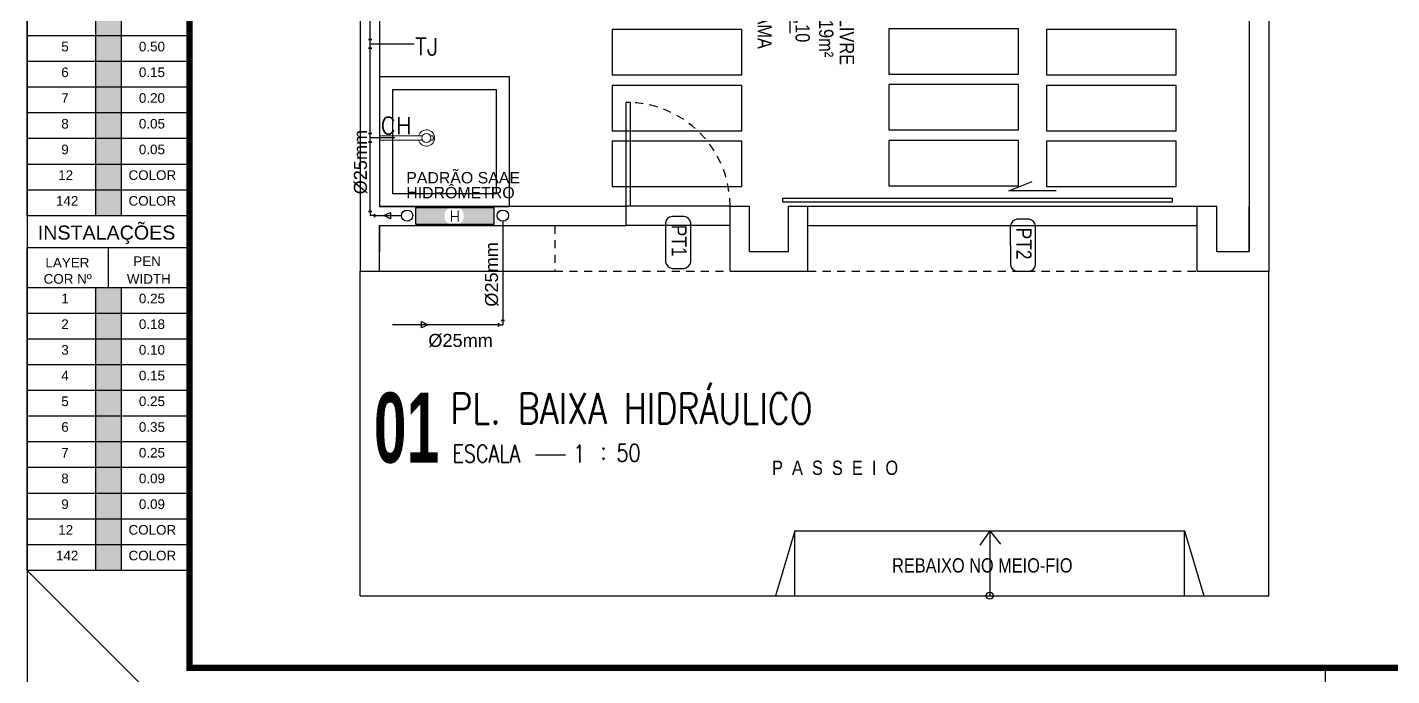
# Model space of a CAD drawing. Header units: millimetres. Extents: x 3923 to 4120, y 744 to 867.
# Drawn here: x 3923.03 to 3944.05, y 804.27 to 814.25 of the extents above; entities that cross this region are included whole.
import ezdxf
from ezdxf.enums import TextEntityAlignment as Align

# ---------------------------------------------------------------- set-up
doc = ezdxf.new("R2010")
doc.units = ezdxf.units.MM
doc.linetypes.add('HIDDEN2', pattern=[0.1875, 0.125, -0.0625])
for name, color, linetype in [('-HIDRO', 8, 'Continuous'), ('AF', 5, 'Continuous'), ('CONEXAO_AG_FRIA', 2, 'Continuous'), ('CONEXÃO_HIDRÁULICA', 2, 'Continuous'), ('DIVERSOS', 1, 'Continuous'), ('E-txt-g', 3, 'Continuous'), ('HID-TUBPRIMARIO', 5, 'Continuous'), ("PRANCHA - PROJETU'S", 7, 'Continuous'), ('Prumadas_T', 2, 'Continuous'), ('TEXTO', 3, 'Continuous')]:
    doc.layers.add(name, color=color, linetype=linetype)
doc.layers.add('E-Lay-9', color=9, linetype='Continuous', lineweight=9)
doc.layers.add('E-Txt-W', color=7, linetype='Continuous', lineweight=20)
doc.styles.add('100-25', font='ROMANS.shx', dxfattribs={"height": 0.12})
doc.styles.add('ARIAL', font='arial.ttf', dxfattribs={"height": 2})
doc.styles.add('CARIMBO_DADOS', font='arial.ttf', dxfattribs={"height": 0.1})
doc.styles.add('F2', font='ARIALN.TTF')
doc.styles.add('REG140', font='romans.shx', dxfattribs={"width": 0.8, "height": 0.35})
doc.styles.add('REG60', font='romans.shx', dxfattribs={"width": 0.8, "height": 0.15})
doc.styles.add('REG80', font='romans.shx', dxfattribs={"width": 0.8, "height": 0.2})
doc.styles.add('ROMANS', font='romans__.ttf', dxfattribs={"height": 0.1})
doc.styles.add('SANSSERIF2', font='sanssb__.ttf', dxfattribs={"width": 0.8})
doc.styles.get("Standard").update_dxf_attribs({"font": 'arial.ttf'})

# ---------------------------------------------------------------- blocks, each defined once
blk = doc.blocks.new('ADFSGASDFG')
at = {"layer": "PRANCHA - PROJETU'S"}
h = blk.add_hatch(color=1, dxfattribs=at)
h.set_gradient(color1=(0, 255, 255), color2=(0, 255, 255), tint=1)
h.paths.add_polyline_path([(278.03, 59.077), (277.634, 59.077), (277.634, 58.681), (278.03, 58.681)])
h = blk.add_hatch(color=1, dxfattribs=at)
h.set_gradient(color1=(0, 0, 255), color2=(0, 0, 255), tint=1)
h.paths.add_polyline_path([(278.03, 58.681), (277.634, 58.681), (277.634, 58.285), (278.03, 58.285)])
h = blk.add_hatch(color=1, dxfattribs=at)
h.set_gradient(color1=(255, 0, 255), color2=(255, 0, 255), tint=1)
h.paths.add_polyline_path([(278.03, 58.285), (277.634, 58.285), (277.634, 57.889), (278.03, 57.889)])
h = blk.add_hatch(color=1, dxfattribs=at)
h.set_gradient(color1=(255, 255, 255), tint=1)
h.paths.add_polyline_path([(278.03, 57.889), (277.634, 57.889), (277.634, 57.493), (278.03, 57.493)])
h = blk.add_hatch(color=1, dxfattribs=at)
h.set_gradient(color1=(128, 128, 128), color2=(128, 128, 128), tint=1)
h.paths.add_polyline_path([(278.03, 57.493), (277.634, 57.493), (277.634, 57.097), (278.03, 57.097)])
h = blk.add_hatch(color=1, dxfattribs=at)
h.set_gradient(color1=(192, 192, 192), color2=(192, 192, 192), tint=1)
h.paths.add_polyline_path([(278.03, 57.097), (277.634, 57.097), (277.634, 56.701), (278.03, 56.701)])
h = blk.add_hatch(color=1, dxfattribs=at)
h.set_gradient(color1=(204, 0, 0), color2=(204, 0, 0), tint=1)
h.paths.add_polyline_path([(278.03, 56.305), (278.03, 56.701), (277.634, 56.701), (277.634, 56.305)])
h = blk.add_hatch(color=1, dxfattribs=at)
h.set_gradient(color1=(0, 153, 204), color2=(0, 153, 204), tint=1)
h.paths.add_polyline_path([(278.03, 56.305), (277.634, 56.305), (277.634, 55.909), (278.03, 55.909)])
h = blk.add_hatch(color=1, dxfattribs=at)
h.set_gradient(color1=(255, 0, 0), color2=(255, 0, 0), tint=1)
h.paths.add_polyline_path([(278.03, 54.802), (277.634, 54.802), (277.634, 54.406), (278.03, 54.406)])
h = blk.add_hatch(color=1, dxfattribs=at)
h.set_gradient(color1=(255, 255, 0), color2=(255, 255, 0), tint=1)
h.paths.add_polyline_path([(278.03, 54.01), (278.03, 54.406), (277.634, 54.406), (277.634, 54.01)])
h = blk.add_hatch(color=1, dxfattribs=at)
h.set_gradient(color1=(0, 255, 0), color2=(0, 255, 0), tint=1)
h.paths.add_polyline_path([(278.03, 54.01), (277.634, 54.01), (277.634, 53.614), (278.03, 53.614)])
h = blk.add_hatch(color=1, dxfattribs=at)
h.set_gradient(color1=(0, 255, 255), color2=(0, 255, 255), tint=1)
h.paths.add_polyline_path([(278.03, 53.614), (277.634, 53.614), (277.634, 53.218), (278.03, 53.218)])
h = blk.add_hatch(color=1, dxfattribs=at)
h.set_gradient(color1=(0, 0, 255), color2=(0, 0, 255), tint=1)
h.paths.add_polyline_path([(278.03, 53.218), (277.634, 53.218), (277.634, 52.822), (278.03, 52.822)])
h = blk.add_hatch(color=1, dxfattribs=at)
h.set_gradient(color1=(255, 0, 255), color2=(255, 0, 255), tint=1)
h.paths.add_polyline_path([(278.03, 52.822), (277.634, 52.822), (277.634, 52.426), (278.03, 52.426)])
h = blk.add_hatch(color=1, dxfattribs=at)
h.set_gradient(color1=(255, 255, 255), tint=1)
h.paths.add_polyline_path([(278.03, 52.426), (277.634, 52.426), (277.634, 52.03), (278.03, 52.03)])
h = blk.add_hatch(color=1, dxfattribs=at)
h.set_gradient(color1=(128, 128, 128), color2=(128, 128, 128), tint=1)
h.paths.add_polyline_path([(278.03, 52.03), (277.634, 52.03), (277.634, 51.634), (278.03, 51.634)])
h = blk.add_hatch(color=1, dxfattribs=at)
h.set_gradient(color1=(192, 192, 192), color2=(192, 192, 192), tint=1)
h.paths.add_polyline_path([(278.03, 51.634), (277.634, 51.634), (277.634, 51.238), (278.03, 51.238)])
h = blk.add_hatch(color=1, dxfattribs=at)
h.set_gradient(color1=(204, 0, 0), color2=(204, 0, 0), tint=1)
h.paths.add_polyline_path([(278.03, 50.842), (278.03, 51.238), (277.634, 51.238), (277.634, 50.842)])
h = blk.add_hatch(color=1, dxfattribs=at)
h.set_gradient(color1=(0, 153, 204), color2=(0, 153, 204), tint=1)
h.paths.add_polyline_path([(278.03, 50.842), (277.634, 50.842), (277.634, 50.446), (278.03, 50.446)])
at = {"layer": "PRANCHA - PROJETU'S", "color": 1}
for p, q in [((276.578, 107.346), (276.578, 47.946)), ((279.078, 47.946), (276.578, 50.446)), ((296.578, 48.946), (296.578, 47.946))]:
    blk.add_line(p, q, dxfattribs=at)
at = {"layer": "PRANCHA - PROJETU'S"}
for p, q in [((276.578, 55.909), (276.578, 61.272)), ((279.086, 60.876), (279.086, 55.909)), ((277.634, 55.909), (277.634, 60.265)), ((278.03, 55.909), (278.03, 60.265)), ((279.086, 58.681), (276.578, 58.681)), ((279.086, 58.285), (276.578, 58.285)), ((279.086, 57.889), (276.578, 57.889)), ((279.086, 57.493), (276.578, 57.493)), ((279.086, 57.097), (276.578, 57.097)), ((279.086, 56.701), (276.578, 56.701)), ((279.086, 56.305), (276.578, 56.305)), ((279.086, 55.909), (276.578, 55.909)), ((279.086, 55.413), (276.578, 55.413)), ((276.578, 50.446), (276.578, 55.413)), ((277.832, 54.802), (277.832, 55.413)), ((279.086, 55.413), (279.086, 50.446)), ((279.086, 54.802), (276.578, 54.802)), ((277.634, 50.446), (277.634, 54.802)), ((278.03, 50.446), (278.03, 54.802)), ((279.086, 54.406), (276.578, 54.406)), ((279.086, 54.01), (276.578, 54.01)), ((279.086, 53.614), (276.578, 53.614)), ((279.086, 53.218), (276.578, 53.218)), ((279.086, 52.822), (276.578, 52.822)), ((279.086, 52.426), (276.578, 52.426)), ((279.086, 52.03), (276.578, 52.03)), ((279.086, 51.634), (276.578, 51.634)), ((279.086, 51.238), (276.578, 51.238)), ((279.086, 50.842), (276.578, 50.842)), ((279.086, 50.446), (276.578, 50.446))]:
    blk.add_line(p, q, dxfattribs=at)
at = {"layer": "PRANCHA - PROJETU'S", "color": 4, "const_width": 0.1}
blk.add_lwpolyline([(279.078, 106.346), (359.678, 106.346), (359.678, 48.946), (279.078, 48.946)], close=True, dxfattribs=at)
at = {"layer": "PRANCHA - PROJETU'S", "style": 'ARIAL'}
for s, height, p in [('5', 0.148, (277.102, 58.589)), ('0.50', 0.1479, (278.298, 58.589)), ('6', 0.148, (277.102, 58.193)), ('0.15', 0.1479, (278.298, 58.193)), ('7', 0.148, (277.102, 57.797)), ('0.20', 0.1479, (278.298, 57.797)), ('8', 0.148, (277.102, 57.401)), ('0.05', 0.1479, (278.298, 57.401)), ('9', 0.148, (277.102, 57.005)), ('0.05', 0.1479, (278.298, 57.005)), ('12', 0.1479, (277.055, 56.609)), ('COLOR', 0.1479, (278.138, 56.609)), ('142', 0.1479, (277.02, 56.213)), ('COLOR', 0.1479, (278.138, 56.213)), ('LAYER', 0.1479, (276.858, 55.261)), ('PEN', 0.1479, (278.211, 55.284)), ('COR Nº', 0.1479, (276.83, 55.011)), ('WIDTH', 0.1479, (278.113, 55.011)), ('1', 0.148, (277.102, 54.71)), ('0.25', 0.1479, (278.298, 54.71)), ('2', 0.148, (277.102, 54.314)), ('0.18', 0.1479, (278.298, 54.314)), ('3', 0.148, (277.102, 53.918)), ('0.10', 0.1479, (278.298, 53.918)), ('4', 0.148, (277.102, 53.522)), ('0.15', 0.1479, (278.298, 53.522)), ('5', 0.148, (277.102, 53.126)), ('0.25', 0.1479, (278.298, 53.126)), ('6', 0.148, (277.102, 52.73)), ('0.35', 0.1479, (278.298, 52.73)), ('7', 0.148, (277.102, 52.334)), ('0.25', 0.1479, (278.298, 52.334)), ('8', 0.148, (277.102, 51.938)), ('0.09', 0.1479, (278.298, 51.938)), ('9', 0.148, (277.102, 51.542)), ('0.09', 0.1479, (278.298, 51.542)), ('12', 0.1479, (277.055, 51.146)), ('COLOR', 0.1479, (278.138, 51.146)), ('142', 0.1479, (277.02, 50.75)), ('COLOR', 0.1479, (278.138, 50.75))]:
    blk.add_text(s, height=height, dxfattribs=at).set_placement(p, align=Align.TOP_LEFT)
at = {"layer": "PRANCHA - PROJETU'S", "color": 2, "style": 'ARIAL'}
blk.add_text('INSTALAÇÕES', height=0.21676, dxfattribs=at).set_placement((276.74, 55.759), align=Align.TOP_LEFT)
blk = doc.blocks.new('TXT-AMB75')
at = {"layer": 'E-txt-g', "style": 'REG80', "width": 0.8, "flags": 8}
blk.add_attdef('TXT', text='', height=0.2, dxfattribs=at).set_placement((0.005, 0.296), align=Align.CENTER)
at = {"layer": 'E-Txt-W', "style": 'REG60', "width": 0.8, "flags": 8}
blk.add_attdef('TXT', text='', height=0.15, dxfattribs=at).set_placement((0.005, 0.027), align=Align.CENTER)
blk = doc.blocks.new('NIVEL')
at = {"layer": 'DIVERSOS'}
h = blk.add_hatch(color=7, dxfattribs=at)
h.paths.add_polyline_path([(0, 0.137, 0.414214), (-0.137, 0), (0, 0)])
h.paths.add_polyline_path([(0, 0), (0, -0.137, 0.414214), (0.137, 0)])
at = {"layer": 'DIVERSOS', "color": 7}
for p, q in [((0.709, 0), (-0.242, 0)), ((0, 0.242), (0, -0.242))]:
    blk.add_line(p, q, dxfattribs=at)
blk.add_circle((0, 0), 0.137, dxfattribs=at)
blk = doc.blocks.new('Chuveiro')
at = {"layer": 'E-Lay-9', "color": 8}
for p, q in [((-0.031, 0.016), (-0.36, 0.016)), ((0.051, 0.016), (0.031, 0.016)), ((0.051, 0.016), (0.051, -0.016)), ((-0.031, -0.016), (-0.36, -0.016)), ((0.051, -0.016), (0.031, -0.016))]:
    blk.add_line(p, q, dxfattribs=at)
blk.add_circle((0, 0), 0.0348, dxfattribs=at)
for centre, radius, start, end in [((0, 0), 0.0624, 194.4775, 165.5225), ((0.009, 0), 0.0444, 339.4266, 20.5734)]:
    blk.add_arc(centre, radius, start, end, dxfattribs=at)
blk = doc.blocks.new('CRBODADOSÇ')
at = {"layer": "PRANCHA - PROJETU'S", "color": 3}
blk.add_line((164.825, 196.917), (165.288, 196.917), dxfattribs=at)
at = {"layer": "PRANCHA - PROJETU'S", "color": 3, "style": 'REG80', "width": 0.8}
for s, p in [('ESCALA', (163.548, 196.799)), ('1', (165.407, 196.799)), (':', (165.829, 196.842))]:
    blk.add_text(s, height=0.27, dxfattribs=at).set_placement(p)
at = {"layer": "PRANCHA - PROJETU'S", "color": 2, "style": 'REG140', "width": 0.8}
for tag, p in [('PROJETO', (163.521, 198.067)), ('DESENHO', (163.516, 197.395))]:
    blk.add_attdef(tag, p, '', height=0.472, dxfattribs=at)
at = {"layer": "PRANCHA - PROJETU'S", "style": 'SANSSERIF2', "width": 0.6}
blk.add_attdef('00', text='', height=1.08, dxfattribs=at).set_placement((162.84, 196.795), align=Align.CENTER)
at = {"layer": "PRANCHA - PROJETU'S", "color": 3, "style": 'REG80', "width": 0.8}
blk.add_attdef('ESCALA', (166.075, 196.813), '', height=0.27, dxfattribs=at)

msp = doc.modelspace()

# ---------------------------------------------------------------- hatches: boundary and pattern name
at = {"layer": 'HID-TUBPRIMARIO'}
h = msp.add_hatch(color=256, dxfattribs=at)
h.paths.add_polyline_path([(3929.683, 811.217), (3930.217, 811.217), (3930.217, 811.477), (3929.681, 811.477, -0.270224), (3929.757, 811.346, -0.265974)])
h.paths.add_polyline_path([(3929.017, 811.217), (3929.531, 811.217, -0.265974), (3929.457, 811.346, -0.270224), (3929.533, 811.477), (3929.017, 811.477)])

# ---------------------------------------------------------------- linework, layer by layer
at = {"layer": '-HIDRO', "linetype": 'Continuous'}
for p, q in [((3928.159, 860.498), (3928.159, 810.498)), ((3942.159, 860.498), (3942.159, 810.498)), ((3941.859, 860.198), (3941.859, 810.798)), ((3928.459, 819.178), (3928.459, 811.498)), ((3928.459, 811.498), (3932.259, 811.498)), ((3932.259, 811.198), (3932.259, 811.498)), ((3933.859, 811.498), (3932.259, 811.498)), ((3933.859, 811.498), (3934.159, 811.498)), ((3933.859, 810.498), (3933.859, 811.498)), ((3934.159, 810.798), (3934.159, 811.498)), ((3934.759, 811.498), (3935.059, 811.498)), ((3934.759, 810.798), (3934.759, 811.498)), ((3935.059, 810.498), (3935.059, 811.498)), ((3935.059, 811.498), (3941.059, 811.498)), ((3941.059, 811.498), (3941.359, 811.498)), ((3941.059, 810.498), (3941.059, 811.498)), ((3941.359, 810.798), (3941.359, 811.498)), ((3941.859, 810.798), (3941.859, 811.498)), ((3928.459, 811.198), (3928.459, 810.798)), ((3928.459, 810.498), (3928.459, 811.198)), ((3928.459, 811.198), (3931.159, 811.198)), ((3931.159, 811.198), (3932.259, 811.198)), ((3931.159, 811.198), (3931.159, 811.198)), ((3933.859, 811.198), (3932.259, 811.198)), ((3935.059, 811.198), (3941.059, 811.198)), ((3934.159, 810.798), (3934.759, 810.798)), ((3941.359, 810.798), (3941.859, 810.798)), ((3928.159, 810.498), (3928.459, 810.498)), ((3928.159, 805.498), (3928.159, 810.498)), ((3928.459, 810.498), (3931.159, 810.498)), ((3933.859, 810.498), (3935.059, 810.498)), ((3941.059, 810.498), (3941.859, 810.498)), ((3941.859, 810.498), (3942.159, 810.498)), ((3942.159, 805.498), (3942.159, 810.498)), ((3934.859, 806.498), (3934.559, 805.498)), ((3934.859, 805.498), (3934.859, 806.498)), ((3934.859, 806.498), (3940.859, 806.498)), ((3937.859, 806.498), (3937.709, 806.278)), ((3937.859, 806.498), (3937.859, 805.498)), ((3937.859, 806.498), (3938.027, 806.291)), ((3940.859, 805.498), (3940.859, 806.498)), ((3940.859, 806.498), (3941.159, 805.498)), ((3928.159, 805.498), (3942.159, 805.498))]:
    msp.add_line(p, q, dxfattribs=at)
at = {"layer": '-HIDRO', "linetype": 'HIDDEN2'}
for p, q in [((3931.159, 811.198), (3931.159, 810.498)), ((3931.159, 810.498), (3933.859, 810.498)), ((3935.059, 810.498), (3941.059, 810.498))]:
    msp.add_line(p, q, dxfattribs=at)
at = {"layer": '-HIDRO', "linetype": 'Continuous'}
for points in [[(3932.042, 814.216), (3932.042, 813.519), (3934.04, 813.519), (3934.04, 814.216)], [(3932.042, 814.216), (3932.042, 813.519), (3934.04, 813.519), (3934.04, 814.216)], [(3936.305, 814.229), (3936.305, 813.532), (3938.303, 813.532), (3938.303, 814.229)], [(3938.737, 814.216), (3938.737, 813.519), (3940.735, 813.519), (3940.735, 814.216)], [(3928.459, 813.49), (3928.459, 811.49), (3930.459, 811.49), (3930.459, 813.49)], [(3928.659, 813.29), (3928.659, 811.69), (3930.259, 811.69), (3930.259, 813.29)], [(3932.042, 813.356), (3932.042, 812.659), (3934.04, 812.659), (3934.04, 813.356)], [(3932.042, 813.356), (3932.042, 812.659), (3934.04, 812.659), (3934.04, 813.356)], [(3936.305, 813.369), (3936.305, 812.672), (3938.303, 812.672), (3938.303, 813.369)], [(3938.737, 813.356), (3938.737, 812.659), (3940.735, 812.659), (3940.735, 813.356)], [(3932.259, 811.498), (3932.259, 813.098), (3932.319, 813.098), (3932.319, 811.498)], [(3932.042, 812.496), (3932.042, 811.799), (3934.04, 811.799), (3934.04, 812.496)], [(3932.042, 812.496), (3932.042, 811.799), (3934.04, 811.799), (3934.04, 812.496)], [(3936.305, 812.509), (3936.305, 811.812), (3938.303, 811.812), (3938.303, 812.509)], [(3938.737, 812.496), (3938.737, 811.799), (3940.735, 811.799), (3940.735, 812.496)], [(3934.673, 811.558), (3934.673, 811.618), (3940.673, 811.618), (3940.673, 811.558)]]:
    msp.add_lwpolyline(points, close=True, dxfattribs=at)
msp.add_lwpolyline([(3938.886, 811.731), (3938.152, 811.731), (3938.514, 811.876)], dxfattribs=at)
at = {"layer": '-HIDRO'}
msp.add_lwpolyline([(3930.217, 811.477), (3930.217, 811.217), (3929.017, 811.217), (3929.017, 811.477)], close=True, dxfattribs=at)
at = {"layer": '-HIDRO', "linetype": 'Continuous'}
for points in [[(3933.153, 810.539, 0.331371), (3933.253, 810.639), (3933.253, 811.24, 0.332506), (3933.153, 811.34), (3932.964, 811.34, 0.330378), (3932.863, 811.24), (3932.864, 810.639, 0.331371), (3932.964, 810.539)], [(3938.467, 810.495, 0.331371), (3938.567, 810.595), (3938.566, 811.195, 0.332506), (3938.467, 811.295), (3938.278, 811.295, 0.330378), (3938.177, 811.195), (3938.178, 810.595, 0.331371), (3938.278, 810.495)]]:
    msp.add_lwpolyline(points, format="xyb", close=True, dxfattribs=at)
msp.add_circle((3937.859, 805.498), 0.0541, dxfattribs=at)
at = {"layer": '-HIDRO', "linetype": 'HIDDEN2'}
msp.add_arc((3932.259, 811.498), 1.6, 0, 90, dxfattribs=at)
at = {"layer": 'AF', "color": 5}
for p, q in [((3928.312, 811.417), (3928.312, 819.289)), ((3928.378, 811.351), (3928.794, 811.351))]:
    msp.add_line(p, q, dxfattribs=at)
at = {"layer": 'AF'}
for p, q in [((3928.312, 813.997), (3928.989, 813.997)), ((3928.694, 812.549), (3928.312, 812.549)), ((3930.357, 811.264), (3930.357, 809.737)), ((3930.291, 809.671), (3928.659, 809.671))]:
    msp.add_line(p, q, dxfattribs=at)
at = {"layer": 'AF', "color": 2}
for p, q in [((3928.312, 811.417), (3928.312, 811.351)), ((3928.378, 811.351), (3928.312, 811.351)), ((3930.357, 809.737), (3930.357, 809.671)), ((3930.291, 809.671), (3930.357, 809.671))]:
    msp.add_line(p, q, dxfattribs=at)
at = {"layer": 'AF', "color": 5}
for points in [[(3928.525, 811.351, 0), (3928.625, 811.401, 0), (3928.625, 811.301, 0), (3928.525, 811.351, 0)], [(3929.205, 809.671, 0), (3929.105, 809.621, 0), (3929.105, 809.721, 0), (3929.205, 809.671, 0)]]:
    msp.add_polyline3d(points, dxfattribs=at)
at = {"layer": 'AF', "color": 2, "extrusion": (1.83697e-16, 1, 0)}
for centre in [(-3928.312, 0, 812.615), (-3928.312, 0, 812.484), (-3928.312, 0, 811.417)]:
    msp.add_circle(centre, 0.025, dxfattribs=at)
at = {"layer": 'AF', "color": 2, "extrusion": (1, -1.83697e-16, 0)}
msp.add_circle((811.351, 0, 3928.378), 0.025, dxfattribs=at)
at = {"layer": 'AF', "color": 2, "extrusion": (-1, 0, 0)}
msp.add_circle((-809.671, 0, -3930.291), 0.025, dxfattribs=at)
at = {"layer": 'AF', "color": 2, "extrusion": (0, 1, 0)}
msp.add_circle((-3930.357, 0, 809.737), 0.025, dxfattribs=at)
at = {"layer": 'CONEXAO_AG_FRIA'}
msp.add_line((3928.312, 812.484), (3928.312, 812.615), dxfattribs=at)
at = {"layer": 'CONEXÃO_HIDRÁULICA'}
msp.add_line((3928.312, 813.933), (3928.312, 814.063), dxfattribs=at)
at = {"layer": 'CONEXÃO_HIDRÁULICA', "color": 2, "extrusion": (1.83697e-16, 1, 0)}
for centre in [(-3928.312, 0, 814.063), (-3928.312, 0, 813.933)]:
    msp.add_circle(centre, 0.025, dxfattribs=at)
at = {"layer": 'HID-TUBPRIMARIO'}
for centre in [(3928.881, 811.351), (3930.357, 811.351)]:
    msp.add_circle(centre, 0.0871, dxfattribs=at)

# ---------------------------------------------------------------- block references
at = {"layer": '-HIDRO'}
ref = msp.add_blockref('TXT-AMB75', (3935.118, 814.42), dxfattribs=dict(at, xscale=1.458, yscale=1.458, zscale=1.458, rotation=270))
ref.add_attrib('TXT', 'ÁREA LIVRE', dxfattribs={"layer": 'E-txt-g', "color": 2, "height": 0.22, "rotation": 270, "style": 'F2'}).set_placement((3935.55, 814.412), align=Align.CENTER)
ref.add_attrib('TXT', 'A=31,19m²', dxfattribs={"layer": 'E-Txt-W', "height": 0.22, "rotation": 270, "style": 'F2'}).set_placement((3935.231, 814.412), align=Align.CENTER)
at = {"layer": '-HIDRO', "linetype": 'Continuous', "xscale": -0.7971733240954236, "yscale": 0.7971733240954236, "zscale": 0.7971733240954236, "rotation": 90}
msp.add_blockref('NIVEL', (3934.787, 814.727), dxfattribs=at)
at = {"layer": '-HIDRO', "xscale": 2, "yscale": 2, "zscale": 2}
msp.add_blockref('Chuveiro', (3929.18, 812.547), dxfattribs=at)
at = {"layer": "PRANCHA - PROJETU'S", "color": 1}
msp.add_blockref('ADFSGASDFG', (3646.451, 755.44), dxfattribs=at)
at = {"layer": "PRANCHA - PROJETU'S"}
msp.add_blockref('CRBODADOSÇ', (3766.033, 610.751), dxfattribs=at).add_auto_attribs({'ESCALA': '50', 'DESENHO': 'PL. BAIXA HIDRÁULICO', '00': '01'})

# ---------------------------------------------------------------- texts
at = {"layer": '-HIDRO', "linetype": 'Continuous', "style": 'F2'}
for s, height, p in [('GRAMA', 0.2194, (3934.502, 814.841)), ('-0,10', 0.2194, (3935.087, 814.594)), ('PT1', 0.2332, (3933.191, 811.211, 3.424)), ('PT2', 0.2332, (3938.504, 811.166, 3.424))]:
    msp.add_text(s, height=height, rotation=270, dxfattribs=at).set_placement(p, align=Align.TOP_LEFT)
at = {"layer": '-HIDRO'}
for s, height, rotation, style, p in [('PADRÃO SAAE', 0.175, 360, 'CARIMBO_DADOS', (3928.869, 811.848)), ('HIDRÔMETRO', 0.175, 360, 'CARIMBO_DADOS', (3928.869, 811.618)), ('H', 0.168, 180, '100-25', (3929.696, 811.428))]:
    msp.add_text(s, height=height, rotation=rotation, dxfattribs=dict(at, style=style)).set_placement(p)
at = {"layer": '-HIDRO', "linetype": 'Continuous', "style": 'F2'}
msp.add_text('P  A  S  S  E  I  O', height=0.21944, dxfattribs=at).set_placement((3934.506, 807.578), align=Align.TOP_LEFT)
msp.add_text('REBAIXO NO MEIO-FIO', height=0.21944, dxfattribs=at).set_placement((3936.356, 805.855))
at = {"layer": 'Prumadas_T', "style": 'ROMANS'}
for s, p in [('TJ', (3929.006, 813.823)), ('CH', (3928.472, 812.608))]:
    msp.add_text(s, height=0.2621, rotation=360, dxfattribs=at).set_placement(p)
at = {"layer": 'TEXTO'}
for p in [(3928.162, 812.176), (3930.183, 810.446)]:
    msp.add_text('Ø25mm', height=0.2, rotation=90, dxfattribs=at).set_placement(p, align=Align.MIDDLE_CENTER)
msp.add_text('Ø25mm', height=0.2, dxfattribs=at).set_placement((3929.706, 809.43), align=Align.MIDDLE_CENTER)

doc.saveas('drawing.dxf')
